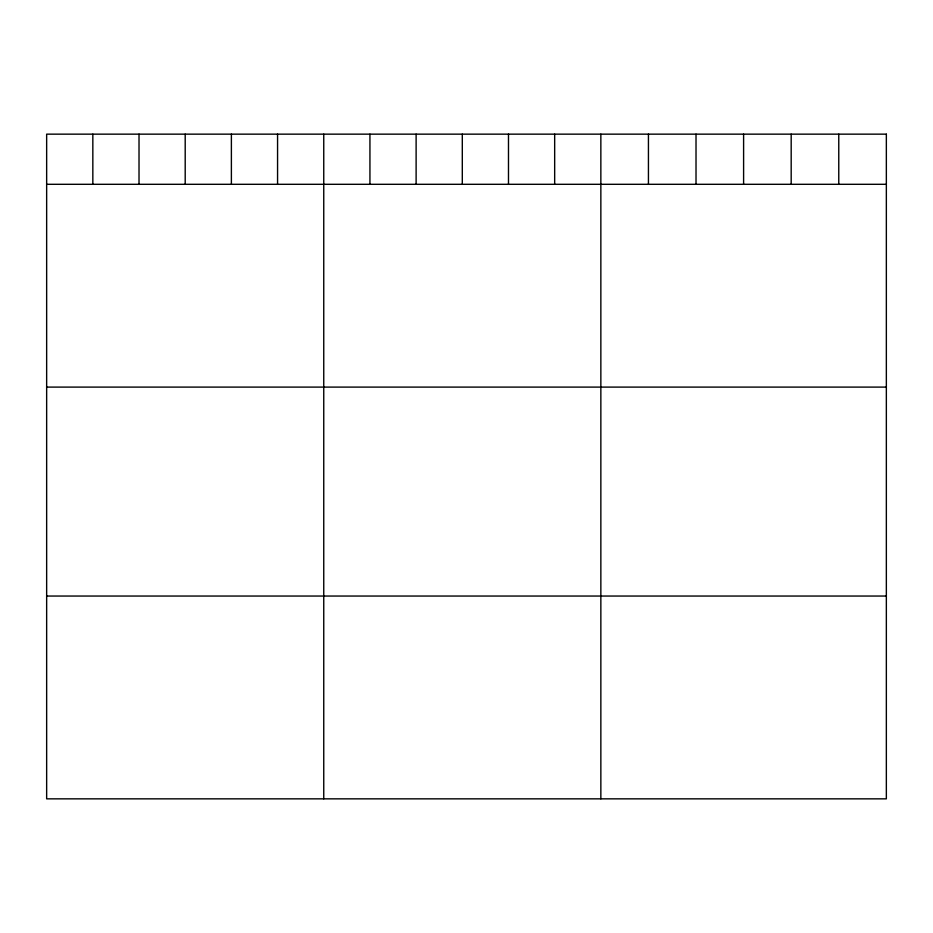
<?xml version="1.0" encoding="UTF-8"?>
<svg xmlns="http://www.w3.org/2000/svg" width="933" height="933" viewBox="0 0 933 933"><rect width="100%" height="100%" fill="white"/><g stroke="black" fill="none" stroke-linecap="round" stroke-linejoin="round"><path stroke-width="1.4" d="M46.65 184.302L886.35 184.302M46.65 387.102L886.35 387.102M46.65 596.047L886.35 596.047M838.767 134.154L838.767 184.302M791.184 134.154L791.184 184.302M743.601 134.154L743.601 184.302M696.018 134.154L696.018 184.302M648.435 134.154L648.435 184.302M600.852 134.154L600.852 798.846M554.668 134.154L554.668 184.302M508.485 134.154L508.485 184.302M462.301 134.154L462.301 184.302M416.118 134.154L416.118 184.302M369.935 134.154L369.935 184.302M323.751 134.154L323.751 798.846M277.567 134.154L277.567 184.302M231.384 134.154L231.384 184.302M185.201 134.154L185.201 184.302M139.017 134.154L139.017 184.302M92.834 134.154L92.834 184.302M886.35 134.154L46.65 134.154L46.65 798.846L886.35 798.846L886.35 134.154"/></g></svg>
